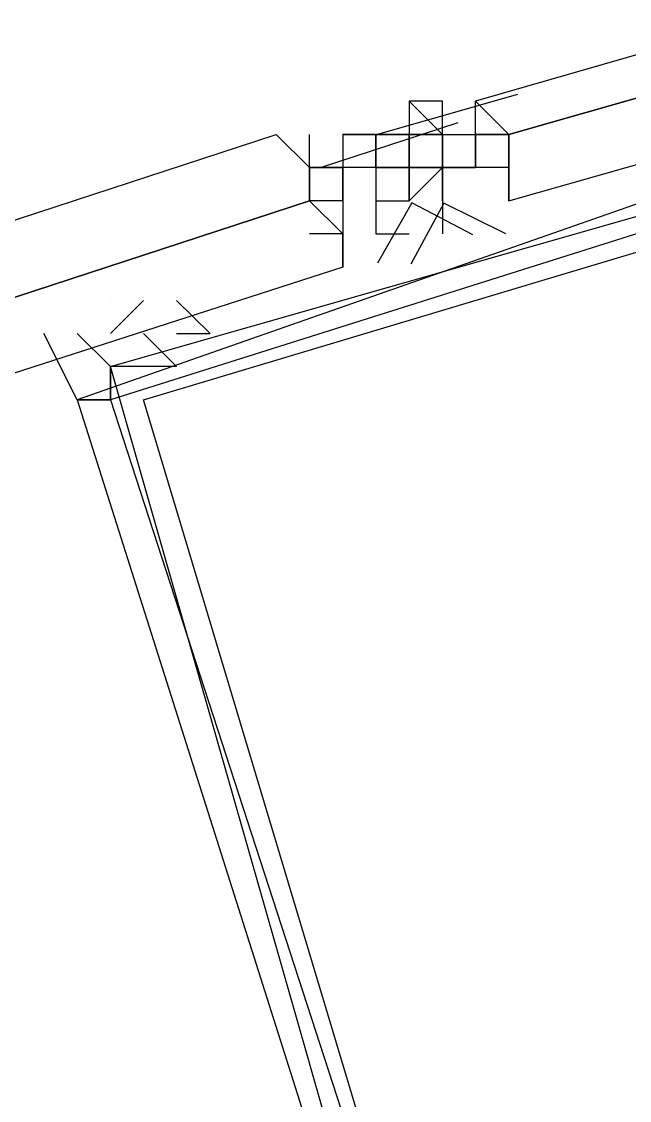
# Model space of a CAD drawing. Header units: feet. Extents: x -84 to 198, y -22 to 181.
# Drawn here: x 55.791 to 56.0351, y 149.003 to 149.4364 of the extents above; entities that cross this region are included whole.
import ezdxf

# ---------------------------------------------------------------- set-up
doc = ezdxf.new("R2010")
doc.units = ezdxf.units.FT
doc.layers.add('A-LINEA', color=7, linetype='CONTINUOUS')

msp = doc.modelspace()

# ---------------------------------------------------------------- linework, layer by layer
at = {"layer": 'A-LINEA'}
for p, q in [((55.9345, 149.3913), (55.9903, 149.4072)), ((55.9345, 149.3913), (55.9903, 149.4072)), ((55.9467, 149.4044), (55.9467, 149.4044)), ((55.9467, 149.4044), (55.9467, 149.4044)), ((55.9467, 149.4044), (55.9467, 149.4044)), ((55.9467, 149.4044), (55.9467, 149.3911)), ((55.96, 149.4044), (55.9467, 149.4044)), ((55.9467, 149.4044), (55.9467, 149.4044)), ((55.9467, 149.4044), (55.9467, 149.4044)), ((55.9467, 149.4044), (55.9467, 149.4044)), ((55.9467, 149.4044), (55.9467, 149.3911)), ((55.96, 149.4044), (55.9467, 149.4044)), ((55.96, 149.4044), (55.96, 149.4044)), ((55.96, 149.3911), (55.96, 149.4044)), ((55.96, 149.4044), (55.96, 149.4044)), ((55.96, 149.4044), (55.96, 149.4044)), ((55.96, 149.4044), (55.96, 149.4044)), ((55.96, 149.4044), (55.96, 149.4044)), ((55.96, 149.3911), (55.96, 149.4044)), ((55.96, 149.4044), (55.96, 149.4044)), ((55.96, 149.4044), (55.96, 149.4044)), ((55.96, 149.4044), (55.96, 149.4044)), ((55.9733, 149.4044), (55.9733, 149.4044)), ((55.9733, 149.4044), (55.9733, 149.4044)), ((55.9733, 149.4044), (55.9733, 149.4044)), ((55.9733, 149.4044), (55.9733, 149.4044)), ((55.9733, 149.4044), (55.9733, 149.4044)), ((55.9733, 149.4044), (55.9733, 149.4044)), ((55.9733, 149.4044), (55.9733, 149.4044)), ((55.9733, 149.4044), (55.9733, 149.4044)), ((55.9733, 149.3911), (55.9733, 149.4044)), ((55.9733, 149.4044), (55.9733, 149.4044)), ((55.9733, 149.4044), (55.9733, 149.4044)), ((55.9733, 149.3911), (55.9733, 149.4044)), ((55.9733, 149.3911), (55.9733, 149.4044)), ((55.9733, 149.4044), (55.9733, 149.4044)), ((55.9733, 149.4044), (55.9733, 149.4044)), ((55.9733, 149.4044), (55.9733, 149.4044)), ((55.9733, 149.4044), (55.9733, 149.4044)), ((55.9733, 149.4044), (55.9733, 149.4044)), ((55.9733, 149.4044), (55.9733, 149.4044)), ((55.9733, 149.4044), (55.9733, 149.4044)), ((55.9733, 149.4044), (55.9733, 149.4044)), ((55.9733, 149.4044), (55.9733, 149.4044)), ((55.9733, 149.4044), (55.9733, 149.4044)), ((55.9733, 149.4044), (55.9733, 149.4044)), ((55.9733, 149.4044), (55.9733, 149.4044)), ((55.9733, 149.4044), (55.9733, 149.4044)), ((55.9733, 149.4044), (55.9733, 149.4044)), ((55.9733, 149.4044), (55.9733, 149.4044)), ((55.9733, 149.3911), (55.9733, 149.4044)), ((55.9733, 149.4044), (55.9733, 149.4044)), ((55.9733, 149.4044), (55.9733, 149.4044)), ((55.9733, 149.3911), (55.9733, 149.4044)), ((55.9733, 149.3911), (55.9733, 149.4044)), ((55.9733, 149.4044), (55.9733, 149.4044)), ((55.9733, 149.4044), (55.9733, 149.4044)), ((55.9733, 149.4044), (55.9733, 149.4044)), ((55.9733, 149.4044), (55.9733, 149.4044)), ((55.9733, 149.4044), (55.9733, 149.4044)), ((55.9733, 149.4044), (55.9733, 149.4044)), ((55.9733, 149.4044), (55.9733, 149.4044)), ((55.9111, 149.3778), (55.9663, 149.3958)), ((55.9111, 149.3778), (55.9663, 149.3958)), ((55.9067, 149.3778), (55.9067, 149.3911)), ((55.9067, 149.3911), (55.9067, 149.3911)), ((55.9067, 149.3911), (55.9067, 149.3911)), ((55.9067, 149.3911), (55.9067, 149.3911)), ((55.9067, 149.3911), (55.9067, 149.3911)), ((55.9067, 149.3911), (55.9067, 149.3911)), ((55.9067, 149.3778), (55.9067, 149.3911)), ((55.9067, 149.3911), (55.9067, 149.3911)), ((55.9067, 149.3911), (55.9067, 149.3911)), ((55.9067, 149.3911), (55.9067, 149.3911)), ((55.9067, 149.3911), (55.9067, 149.3911)), ((55.9067, 149.3911), (55.9067, 149.3911)), ((55.92, 149.3911), (55.92, 149.3911)), ((55.92, 149.3911), (55.9333, 149.3911)), ((55.92, 149.3911), (55.92, 149.3911)), ((55.92, 149.3911), (55.92, 149.3911)), ((55.92, 149.3911), (55.92, 149.3911)), ((55.92, 149.3911), (55.92, 149.3778)), ((55.92, 149.3911), (55.92, 149.3911)), ((55.9333, 149.3911), (55.92, 149.3911)), ((55.9333, 149.3911), (55.92, 149.3911)), ((55.92, 149.3911), (55.92, 149.3911)), ((55.92, 149.3911), (55.9333, 149.3911)), ((55.92, 149.3911), (55.92, 149.3911)), ((55.92, 149.3911), (55.9333, 149.3911)), ((55.92, 149.3911), (55.92, 149.3911)), ((55.92, 149.3911), (55.9333, 149.3911)), ((55.92, 149.3911), (55.92, 149.3911)), ((55.92, 149.3911), (55.92, 149.3911)), ((55.92, 149.3911), (55.92, 149.3911)), ((55.92, 149.3911), (55.92, 149.3778)), ((55.92, 149.3911), (55.92, 149.3911)), ((55.9333, 149.3911), (55.92, 149.3911)), ((55.9333, 149.3911), (55.92, 149.3911)), ((55.92, 149.3911), (55.92, 149.3911)), ((55.92, 149.3911), (55.9333, 149.3911)), ((55.92, 149.3911), (55.92, 149.3911)), ((55.92, 149.3911), (55.9333, 149.3911)), ((55.9333, 149.3911), (55.9333, 149.3911)), ((55.9333, 149.3911), (55.9333, 149.3911)), ((55.9467, 149.3911), (55.9333, 149.3911)), ((55.9333, 149.3911), (55.9333, 149.3911)), ((55.9333, 149.3911), (55.9467, 149.3911)), ((55.9333, 149.3911), (55.9333, 149.3911)), ((55.9333, 149.3911), (55.9333, 149.3911)), ((55.9333, 149.3911), (55.9333, 149.3911)), ((55.9333, 149.3778), (55.9333, 149.3911)), ((55.9333, 149.3911), (55.9333, 149.3911)), ((55.9333, 149.3911), (55.9333, 149.3911)), ((55.9333, 149.3911), (55.9333, 149.3911)), ((55.9467, 149.3911), (55.9333, 149.3911)), ((55.9333, 149.3911), (55.9333, 149.3911)), ((55.9333, 149.3911), (55.9333, 149.3911)), ((55.9333, 149.3911), (55.9333, 149.3911)), ((55.9333, 149.3911), (55.9333, 149.3911)), ((55.9333, 149.3911), (55.9333, 149.3911)), ((55.9333, 149.3778), (55.9333, 149.3911)), ((55.9333, 149.3911), (55.9333, 149.3911)), ((55.9333, 149.3911), (55.9333, 149.3911)), ((55.9333, 149.3911), (55.9333, 149.3911)), ((55.9333, 149.3911), (55.9333, 149.3911)), ((55.9333, 149.3911), (55.9333, 149.3911)), ((55.9333, 149.3911), (55.9333, 149.3911)), ((55.9333, 149.3911), (55.9333, 149.3911)), ((55.9333, 149.3911), (55.9333, 149.3911)), ((55.9333, 149.3911), (55.9333, 149.3911)), ((55.9333, 149.3911), (55.9333, 149.3911)), ((55.9333, 149.3911), (55.9333, 149.3911)), ((55.9333, 149.3911), (55.9333, 149.3911)), ((55.9333, 149.3911), (55.9333, 149.3911)), ((55.9333, 149.3911), (55.9333, 149.3911)), ((55.9333, 149.3911), (55.9467, 149.3911)), ((55.9333, 149.3911), (55.9333, 149.3911)), ((55.9333, 149.3911), (55.9333, 149.3911)), ((55.9333, 149.3911), (55.9333, 149.3911)), ((55.9333, 149.3911), (55.9333, 149.3911)), ((55.9333, 149.3911), (55.9333, 149.3911)), ((55.9467, 149.3911), (55.9333, 149.3911)), ((55.9333, 149.3911), (55.9333, 149.3911)), ((55.9333, 149.3911), (55.9467, 149.3911)), ((55.9333, 149.3911), (55.9333, 149.3911)), ((55.9333, 149.3911), (55.9333, 149.3911)), ((55.9333, 149.3911), (55.9333, 149.3911)), ((55.9333, 149.3778), (55.9333, 149.3911)), ((55.9333, 149.3911), (55.9333, 149.3911)), ((55.9333, 149.3911), (55.9333, 149.3911)), ((55.9333, 149.3911), (55.9333, 149.3911)), ((55.9467, 149.3911), (55.9333, 149.3911)), ((55.9333, 149.3911), (55.9333, 149.3911)), ((55.9333, 149.3911), (55.9333, 149.3911)), ((55.9333, 149.3911), (55.9333, 149.3911)), ((55.9333, 149.3911), (55.9333, 149.3911)), ((55.9333, 149.3911), (55.9333, 149.3911)), ((55.9333, 149.3778), (55.9333, 149.3911)), ((55.9333, 149.3911), (55.9333, 149.3911)), ((55.9333, 149.3911), (55.9333, 149.3911)), ((55.9333, 149.3911), (55.9333, 149.3911)), ((55.9333, 149.3911), (55.9333, 149.3911)), ((55.9333, 149.3911), (55.9333, 149.3911)), ((55.9333, 149.3911), (55.9333, 149.3911)), ((55.9333, 149.3911), (55.9333, 149.3911)), ((55.9333, 149.3911), (55.9333, 149.3911)), ((55.9333, 149.3911), (55.9333, 149.3911)), ((55.9333, 149.3911), (55.9333, 149.3911)), ((55.9333, 149.3911), (55.9333, 149.3911)), ((55.9333, 149.3911), (55.9333, 149.3911)), ((55.9333, 149.3911), (55.9333, 149.3911)), ((55.9333, 149.3911), (55.9333, 149.3911)), ((55.9333, 149.3911), (55.9467, 149.3911)), ((55.9333, 149.3911), (55.9333, 149.3911)), ((55.9333, 149.3911), (55.9333, 149.3911)), ((55.9333, 149.3911), (55.9333, 149.3911)), ((55.9467, 149.3911), (55.9467, 149.3911)), ((55.9467, 149.3911), (55.9467, 149.3911)), ((55.9467, 149.3911), (55.9467, 149.3911)), ((55.9467, 149.3911), (55.96, 149.3911)), ((55.9467, 149.3911), (55.9467, 149.3911)), ((55.9467, 149.3911), (55.9467, 149.3911)), ((55.9467, 149.3911), (55.9467, 149.3911)), ((55.9467, 149.3911), (55.9467, 149.3911)), ((55.9467, 149.3911), (55.96, 149.3911)), ((55.9467, 149.3778), (55.9467, 149.3911)), ((55.9467, 149.3911), (55.9467, 149.3911)), ((55.9467, 149.3911), (55.9467, 149.3911)), ((55.9467, 149.3911), (55.9467, 149.3911)), ((55.9467, 149.3911), (55.9467, 149.3911)), ((55.9467, 149.3911), (55.9467, 149.3911)), ((55.9467, 149.3911), (55.9467, 149.3911)), ((55.9467, 149.3911), (55.9467, 149.3911)), ((55.9467, 149.3911), (55.9467, 149.3911)), ((55.9467, 149.3911), (55.9467, 149.3911)), ((55.9467, 149.3911), (55.9467, 149.3911)), ((55.9467, 149.3911), (55.9467, 149.3911)), ((55.9467, 149.3911), (55.9467, 149.3911)), ((55.9467, 149.3911), (55.9467, 149.3911)), ((55.9467, 149.3911), (55.9467, 149.3911)), ((55.96, 149.3911), (55.9467, 149.3911)), ((55.96, 149.3911), (55.9467, 149.3911)), ((55.9467, 149.3911), (55.9467, 149.3911)), ((55.9467, 149.3911), (55.9467, 149.3911)), ((55.9467, 149.3911), (55.9467, 149.3911)), ((55.9467, 149.3911), (55.9467, 149.3911)), ((55.9467, 149.3911), (55.9467, 149.3911)), ((55.9467, 149.3911), (55.9467, 149.3911)), ((55.9467, 149.3911), (55.9467, 149.3911)), ((55.9467, 149.3911), (55.9467, 149.3911)), ((55.9467, 149.3911), (55.9467, 149.3911)), ((55.9467, 149.3911), (55.9467, 149.3911)), ((55.9467, 149.3911), (55.9467, 149.3911)), ((55.9467, 149.3911), (55.9467, 149.3911)), ((55.9467, 149.3911), (55.9467, 149.3911)), ((55.9467, 149.3911), (55.9467, 149.3911)), ((55.9467, 149.3911), (55.9467, 149.3911)), ((55.9467, 149.3911), (55.9467, 149.3911)), ((55.9467, 149.3911), (55.9467, 149.3911)), ((55.9467, 149.3911), (55.9467, 149.3911)), ((55.9467, 149.3911), (55.9467, 149.3911)), ((55.9467, 149.3911), (55.9467, 149.3911)), ((55.9467, 149.3911), (55.9467, 149.3911)), ((55.9467, 149.3911), (55.9467, 149.3911)), ((55.9467, 149.3911), (55.9467, 149.3911)), ((55.9467, 149.3911), (55.9467, 149.3911)), ((55.9467, 149.3911), (55.9467, 149.3911)), ((55.9467, 149.3911), (55.9467, 149.3911)), ((55.9467, 149.3911), (55.9467, 149.3911)), ((55.9467, 149.3911), (55.9467, 149.3911)), ((55.9467, 149.3911), (55.96, 149.3911)), ((55.9467, 149.3911), (55.9467, 149.3911)), ((55.9467, 149.3911), (55.9467, 149.3911)), ((55.9467, 149.3911), (55.9467, 149.3911)), ((55.9467, 149.3911), (55.9467, 149.3911)), ((55.9467, 149.3911), (55.96, 149.3911)), ((55.9467, 149.3778), (55.9467, 149.3911)), ((55.9467, 149.3911), (55.9467, 149.3911)), ((55.9467, 149.3911), (55.9467, 149.3911)), ((55.9467, 149.3911), (55.9467, 149.3911)), ((55.9467, 149.3911), (55.9467, 149.3911)), ((55.9467, 149.3911), (55.9467, 149.3911)), ((55.9467, 149.3911), (55.9467, 149.3911)), ((55.9467, 149.3911), (55.9467, 149.3911)), ((55.9467, 149.3911), (55.9467, 149.3911)), ((55.9467, 149.3911), (55.9467, 149.3911)), ((55.9467, 149.3911), (55.9467, 149.3911)), ((55.9467, 149.3911), (55.9467, 149.3911)), ((55.9467, 149.3911), (55.9467, 149.3911)), ((55.9467, 149.3911), (55.9467, 149.3911)), ((55.9467, 149.3911), (55.9467, 149.3911)), ((55.96, 149.3911), (55.9467, 149.3911)), ((55.96, 149.3911), (55.9467, 149.3911)), ((55.9467, 149.3911), (55.9467, 149.3911)), ((55.9467, 149.3911), (55.9467, 149.3911)), ((55.9467, 149.3911), (55.9467, 149.3911)), ((55.9467, 149.3911), (55.9467, 149.3911)), ((55.9467, 149.3911), (55.9467, 149.3911)), ((55.9467, 149.3911), (55.9467, 149.3911)), ((55.9467, 149.3911), (55.9467, 149.3911)), ((55.9467, 149.3911), (55.9467, 149.3911)), ((55.9467, 149.3911), (55.9467, 149.3911)), ((55.9467, 149.3911), (55.9467, 149.3911)), ((55.9467, 149.3911), (55.9467, 149.3911)), ((55.9467, 149.3911), (55.9467, 149.3911)), ((55.9467, 149.3911), (55.9467, 149.3911)), ((55.9467, 149.3911), (55.9467, 149.3911)), ((55.9467, 149.3911), (55.9467, 149.3911)), ((55.9467, 149.3911), (55.9467, 149.3911)), ((55.9467, 149.3911), (55.9467, 149.3911)), ((55.9467, 149.3911), (55.9467, 149.3911)), ((55.9467, 149.3911), (55.9467, 149.3911)), ((55.9467, 149.3911), (55.9467, 149.3911)), ((55.9467, 149.3911), (55.9467, 149.3911)), ((55.9467, 149.3911), (55.9467, 149.3911)), ((55.9467, 149.3911), (55.9467, 149.3911)), ((55.9467, 149.3911), (55.9467, 149.3911)), ((55.9467, 149.3911), (55.9467, 149.3911)), ((55.96, 149.3911), (55.96, 149.3911)), ((55.96, 149.3778), (55.96, 149.3911)), ((55.96, 149.3911), (55.96, 149.3911)), ((55.96, 149.3778), (55.96, 149.3911)), ((55.96, 149.3911), (55.96, 149.3911)), ((55.96, 149.3911), (55.96, 149.3911)), ((55.96, 149.3911), (55.96, 149.3911)), ((55.96, 149.3911), (55.96, 149.3911)), ((55.96, 149.3911), (55.96, 149.3911)), ((55.96, 149.3911), (55.96, 149.3911)), ((55.96, 149.3778), (55.96, 149.3911)), ((55.96, 149.3911), (55.96, 149.3911)), ((55.96, 149.3911), (55.96, 149.3911)), ((55.96, 149.3911), (55.96, 149.3911)), ((55.96, 149.3911), (55.96, 149.3911)), ((55.96, 149.3911), (55.96, 149.3911)), ((55.96, 149.3911), (55.96, 149.3911)), ((55.96, 149.3911), (55.96, 149.3911)), ((55.96, 149.3911), (55.96, 149.3911)), ((55.96, 149.3911), (55.96, 149.3911)), ((55.96, 149.3911), (55.9733, 149.3911)), ((55.96, 149.3911), (55.9733, 149.3911)), ((55.96, 149.3911), (55.96, 149.3911)), ((55.96, 149.3911), (55.96, 149.3911)), ((55.96, 149.3911), (55.96, 149.3911)), ((55.96, 149.3911), (55.96, 149.3911)), ((55.96, 149.3911), (55.96, 149.3911)), ((55.96, 149.3911), (55.96, 149.3911)), ((55.96, 149.3911), (55.96, 149.3911)), ((55.96, 149.3911), (55.96, 149.3911)), ((55.96, 149.3911), (55.96, 149.3911)), ((55.96, 149.3911), (55.96, 149.3911)), ((55.96, 149.3911), (55.96, 149.3911)), ((55.96, 149.3911), (55.96, 149.3911)), ((55.96, 149.3778), (55.96, 149.3911)), ((55.96, 149.3911), (55.96, 149.3911)), ((55.96, 149.3778), (55.96, 149.3911)), ((55.96, 149.3911), (55.96, 149.3911)), ((55.96, 149.3911), (55.96, 149.3911)), ((55.96, 149.3911), (55.96, 149.3911)), ((55.96, 149.3911), (55.96, 149.3911)), ((55.96, 149.3911), (55.96, 149.3911)), ((55.96, 149.3911), (55.96, 149.3911)), ((55.96, 149.3778), (55.96, 149.3911)), ((55.96, 149.3911), (55.96, 149.3911)), ((55.96, 149.3911), (55.96, 149.3911)), ((55.96, 149.3911), (55.96, 149.3911)), ((55.96, 149.3911), (55.96, 149.3911)), ((55.96, 149.3911), (55.96, 149.3911)), ((55.96, 149.3911), (55.96, 149.3911)), ((55.96, 149.3911), (55.96, 149.3911)), ((55.96, 149.3911), (55.96, 149.3911)), ((55.96, 149.3911), (55.96, 149.3911)), ((55.96, 149.3911), (55.9733, 149.3911)), ((55.96, 149.3911), (55.9733, 149.3911)), ((55.96, 149.3911), (55.96, 149.3911)), ((55.96, 149.3911), (55.96, 149.3911)), ((55.96, 149.3911), (55.96, 149.3911)), ((55.96, 149.3911), (55.96, 149.3911)), ((55.96, 149.3911), (55.96, 149.3911)), ((55.96, 149.3911), (55.96, 149.3911)), ((55.96, 149.3911), (55.96, 149.3911)), ((55.96, 149.3911), (55.96, 149.3911)), ((55.96, 149.3911), (55.96, 149.3911)), ((55.96, 149.3911), (55.96, 149.3911)), ((55.96, 149.3911), (55.96, 149.3911)), ((55.9733, 149.3911), (55.9733, 149.3911)), ((55.9733, 149.3911), (55.9733, 149.3911)), ((55.9733, 149.3911), (55.9867, 149.3911)), ((55.9733, 149.3911), (55.9733, 149.3911)), ((55.9733, 149.3911), (55.9867, 149.3911)), ((55.9733, 149.3911), (55.9733, 149.3911)), ((55.9733, 149.3911), (55.9733, 149.3911)), ((55.9733, 149.3911), (55.9733, 149.3911)), ((55.9733, 149.3911), (55.9733, 149.3911)), ((55.9733, 149.3911), (55.9733, 149.3911)), ((55.9733, 149.3911), (55.9733, 149.3911)), ((55.9733, 149.3911), (55.9733, 149.3911)), ((55.9733, 149.3911), (55.9733, 149.3911)), ((55.9733, 149.3911), (55.9733, 149.3911)), ((55.9733, 149.3911), (55.9733, 149.3911)), ((55.9733, 149.3911), (55.9733, 149.3778)), ((55.9733, 149.3911), (55.9733, 149.3778)), ((55.9733, 149.3911), (55.9733, 149.3911)), ((55.9733, 149.3911), (55.9733, 149.3911)), ((55.9733, 149.3911), (55.9733, 149.3911)), ((55.9733, 149.3911), (55.9733, 149.3911)), ((55.9733, 149.3911), (55.9733, 149.3911)), ((55.9733, 149.3911), (55.9733, 149.3911)), ((55.9733, 149.3911), (55.9733, 149.3911)), ((55.9733, 149.3911), (55.9733, 149.3911)), ((55.9733, 149.3778), (55.9733, 149.3911)), ((55.9733, 149.3911), (55.9733, 149.3911)), ((55.9733, 149.3911), (55.9733, 149.3911)), ((55.9733, 149.3911), (55.9867, 149.3911)), ((55.9733, 149.3911), (55.9733, 149.3911)), ((55.9733, 149.3911), (55.9867, 149.3911)), ((55.9733, 149.3911), (55.9733, 149.3911)), ((55.9733, 149.3911), (55.9733, 149.3911)), ((55.9733, 149.3911), (55.9733, 149.3911)), ((55.9733, 149.3911), (55.9733, 149.3911)), ((55.9733, 149.3911), (55.9733, 149.3911)), ((55.9733, 149.3911), (55.9733, 149.3911)), ((55.9733, 149.3911), (55.9733, 149.3911)), ((55.9733, 149.3911), (55.9733, 149.3911)), ((55.9733, 149.3911), (55.9733, 149.3911)), ((55.9733, 149.3911), (55.9733, 149.3911)), ((55.9733, 149.3911), (55.9733, 149.3778)), ((55.9733, 149.3911), (55.9733, 149.3778)), ((55.9733, 149.3911), (55.9733, 149.3911)), ((55.9733, 149.3911), (55.9733, 149.3911)), ((55.9733, 149.3911), (55.9733, 149.3911)), ((55.9733, 149.3911), (55.9733, 149.3911)), ((55.9733, 149.3911), (55.9733, 149.3911)), ((55.9733, 149.3911), (55.9733, 149.3911)), ((55.9733, 149.3911), (55.9733, 149.3911)), ((55.9733, 149.3911), (55.9733, 149.3911)), ((55.9733, 149.3778), (55.9733, 149.3911)), ((55.9867, 149.3911), (55.9867, 149.3911)), ((55.9867, 149.3911), (55.9867, 149.3911)), ((55.9867, 149.3911), (55.9867, 149.3911)), ((55.9867, 149.3911), (55.9867, 149.3911)), ((55.9067, 149.3778), (55.9067, 149.3778)), ((55.9067, 149.3778), (55.9067, 149.3778)), ((55.9067, 149.3778), (55.9067, 149.3778)), ((55.9067, 149.3778), (55.92, 149.3778)), ((55.9067, 149.3778), (55.9067, 149.3778)), ((55.9067, 149.3778), (55.9067, 149.3778)), ((55.9067, 149.3778), (55.9067, 149.3778)), ((55.9067, 149.3778), (55.9067, 149.3778)), ((55.9067, 149.3778), (55.9067, 149.3778)), ((55.9067, 149.3778), (55.9067, 149.3778)), ((55.9067, 149.3778), (55.9067, 149.3778)), ((55.9067, 149.3778), (55.9067, 149.3778)), ((55.9067, 149.3778), (55.9067, 149.3778)), ((55.9067, 149.3778), (55.9067, 149.3778)), ((55.9067, 149.3778), (55.9067, 149.3778)), ((55.9067, 149.3778), (55.9067, 149.3778)), ((55.9067, 149.3778), (55.9067, 149.3778)), ((55.9067, 149.3778), (55.9067, 149.3778)), ((55.9067, 149.3778), (55.9067, 149.3778)), ((55.9067, 149.3778), (55.9067, 149.3778)), ((55.9067, 149.3778), (55.9067, 149.3778)), ((55.9067, 149.3778), (55.92, 149.3778)), ((55.9067, 149.3778), (55.9067, 149.3778)), ((55.9067, 149.3778), (55.9067, 149.3778)), ((55.9067, 149.3778), (55.9067, 149.3778)), ((55.9067, 149.3778), (55.9067, 149.3778)), ((55.9067, 149.3778), (55.9067, 149.3778)), ((55.9067, 149.3778), (55.9067, 149.3778)), ((55.9067, 149.3778), (55.9067, 149.3778)), ((55.9067, 149.3778), (55.9067, 149.3778)), ((55.9067, 149.3778), (55.9067, 149.3778)), ((55.9067, 149.3778), (55.9067, 149.3778)), ((55.9067, 149.3778), (55.9067, 149.3778)), ((55.9067, 149.3778), (55.9067, 149.3778)), ((55.9067, 149.3778), (55.9067, 149.3778)), ((55.9067, 149.3778), (55.9067, 149.3778)), ((55.92, 149.3778), (55.92, 149.3778)), ((55.92, 149.3778), (55.92, 149.3778)), ((55.92, 149.3778), (55.92, 149.3778)), ((55.92, 149.3778), (55.92, 149.3778)), ((55.9333, 149.3778), (55.92, 149.3778)), ((55.92, 149.3778), (55.92, 149.3778)), ((55.92, 149.3778), (55.92, 149.3778)), ((55.92, 149.3778), (55.92, 149.3778)), ((55.92, 149.3778), (55.92, 149.3778)), ((55.92, 149.3778), (55.92, 149.3778)), ((55.92, 149.3778), (55.92, 149.3778)), ((55.92, 149.3778), (55.92, 149.3778)), ((55.9333, 149.3778), (55.92, 149.3778)), ((55.92, 149.3778), (55.92, 149.3778)), ((55.92, 149.3778), (55.92, 149.3778)), ((55.92, 149.3778), (55.92, 149.3778)), ((55.9333, 149.3778), (55.92, 149.3778)), ((55.92, 149.3778), (55.92, 149.3778)), ((55.92, 149.3778), (55.92, 149.3778)), ((55.92, 149.3778), (55.92, 149.3778)), ((55.92, 149.3778), (55.92, 149.3778)), ((55.92, 149.3778), (55.92, 149.3778)), ((55.92, 149.3778), (55.92, 149.3778)), ((55.9333, 149.3778), (55.92, 149.3778)), ((55.92, 149.3778), (55.92, 149.3778)), ((55.92, 149.3778), (55.92, 149.3644)), ((55.92, 149.3778), (55.92, 149.3778)), ((55.92, 149.3778), (55.92, 149.3778)), ((55.92, 149.3778), (55.92, 149.3644)), ((55.92, 149.3778), (55.92, 149.3778)), ((55.92, 149.3778), (55.92, 149.3778)), ((55.92, 149.3644), (55.92, 149.3778)), ((55.92, 149.3778), (55.92, 149.3778)), ((55.92, 149.3778), (55.92, 149.3778)), ((55.92, 149.3778), (55.92, 149.3778)), ((55.92, 149.3778), (55.92, 149.3778)), ((55.9333, 149.3778), (55.92, 149.3778)), ((55.92, 149.3778), (55.92, 149.3778)), ((55.92, 149.3778), (55.92, 149.3778)), ((55.92, 149.3778), (55.92, 149.3778)), ((55.92, 149.3778), (55.92, 149.3778)), ((55.92, 149.3778), (55.92, 149.3778)), ((55.92, 149.3778), (55.92, 149.3778)), ((55.92, 149.3778), (55.92, 149.3778)), ((55.9333, 149.3778), (55.92, 149.3778)), ((55.92, 149.3778), (55.92, 149.3778)), ((55.92, 149.3778), (55.92, 149.3778)), ((55.92, 149.3778), (55.92, 149.3778)), ((55.9333, 149.3778), (55.92, 149.3778)), ((55.92, 149.3778), (55.92, 149.3778)), ((55.92, 149.3778), (55.92, 149.3778)), ((55.92, 149.3778), (55.92, 149.3778)), ((55.92, 149.3778), (55.92, 149.3778)), ((55.92, 149.3778), (55.92, 149.3778)), ((55.92, 149.3778), (55.92, 149.3778)), ((55.9333, 149.3778), (55.92, 149.3778)), ((55.92, 149.3778), (55.92, 149.3778)), ((55.92, 149.3778), (55.92, 149.3644)), ((55.92, 149.3778), (55.92, 149.3778)), ((55.92, 149.3778), (55.92, 149.3778)), ((55.92, 149.3778), (55.92, 149.3644)), ((55.92, 149.3778), (55.92, 149.3778)), ((55.92, 149.3778), (55.92, 149.3778)), ((55.92, 149.3644), (55.92, 149.3778)), ((55.9333, 149.3778), (55.9333, 149.3778)), ((55.9333, 149.3778), (55.9333, 149.3778)), ((55.9333, 149.3778), (55.9333, 149.3778)), ((55.9333, 149.3778), (55.9467, 149.3778)), ((55.9333, 149.3778), (55.9333, 149.3778)), ((55.9333, 149.3778), (55.9333, 149.3778)), ((55.9333, 149.3778), (55.9333, 149.3778)), ((55.9333, 149.3778), (55.9333, 149.3778)), ((55.9333, 149.3778), (55.9333, 149.3778)), ((55.9333, 149.3778), (55.9333, 149.3778)), ((55.9333, 149.3778), (55.9333, 149.3778)), ((55.9333, 149.3778), (55.9333, 149.3778)), ((55.9333, 149.3778), (55.9333, 149.3778)), ((55.9333, 149.3778), (55.9333, 149.3778)), ((55.9333, 149.3778), (55.9333, 149.3778)), ((55.9333, 149.3778), (55.9333, 149.3778)), ((55.9333, 149.3778), (55.9333, 149.3778)), ((55.9333, 149.3778), (55.9333, 149.3778)), ((55.9333, 149.3778), (55.9333, 149.3778)), ((55.9333, 149.3778), (55.9333, 149.3778)), ((55.9333, 149.3778), (55.9333, 149.3778)), ((55.9333, 149.3778), (55.9333, 149.3778)), ((55.9333, 149.3778), (55.9333, 149.3778)), ((55.9333, 149.3778), (55.9333, 149.3778)), ((55.9333, 149.3778), (55.9333, 149.3778)), ((55.9333, 149.3778), (55.9333, 149.3778)), ((55.9333, 149.3778), (55.9333, 149.3778)), ((55.9333, 149.3778), (55.9333, 149.3778)), ((55.9333, 149.3778), (55.9333, 149.3778)), ((55.9467, 149.3778), (55.9333, 149.3778)), ((55.9333, 149.3778), (55.9333, 149.3778)), ((55.9333, 149.3778), (55.9333, 149.3778)), ((55.9333, 149.3778), (55.9333, 149.3778)), ((55.9333, 149.3778), (55.9333, 149.3778)), ((55.9333, 149.3778), (55.9333, 149.3644)), ((55.9333, 149.3778), (55.9333, 149.3778)), ((55.9333, 149.3778), (55.9333, 149.3778)), ((55.9333, 149.3778), (55.9333, 149.3778)), ((55.9333, 149.3778), (55.9333, 149.3778)), ((55.9333, 149.3778), (55.9333, 149.3644)), ((55.9333, 149.3778), (55.9333, 149.3778)), ((55.9333, 149.3778), (55.9333, 149.3778)), ((55.9333, 149.3778), (55.9333, 149.3778)), ((55.9333, 149.3778), (55.9333, 149.3644)), ((55.9333, 149.3778), (55.9333, 149.3778)), ((55.9333, 149.3778), (55.9333, 149.3778)), ((55.9333, 149.3778), (55.9333, 149.3778)), ((55.9333, 149.3778), (55.9333, 149.3778)), ((55.9333, 149.3778), (55.9333, 149.3778)), ((55.9333, 149.3778), (55.9333, 149.3778)), ((55.9333, 149.3778), (55.9333, 149.3778)), ((55.9333, 149.3778), (55.9467, 149.3778)), ((55.9333, 149.3778), (55.9333, 149.3778)), ((55.9333, 149.3778), (55.9333, 149.3778)), ((55.9333, 149.3778), (55.9333, 149.3778)), ((55.9333, 149.3778), (55.9333, 149.3778)), ((55.9333, 149.3778), (55.9333, 149.3778)), ((55.9333, 149.3778), (55.9333, 149.3778)), ((55.9333, 149.3778), (55.9333, 149.3778)), ((55.9333, 149.3778), (55.9333, 149.3778)), ((55.9333, 149.3778), (55.9467, 149.3778)), ((55.9333, 149.3778), (55.9333, 149.3778)), ((55.9333, 149.3778), (55.9333, 149.3778)), ((55.9333, 149.3778), (55.9333, 149.3778)), ((55.9333, 149.3778), (55.9333, 149.3778)), ((55.9333, 149.3778), (55.9333, 149.3778)), ((55.9333, 149.3778), (55.9333, 149.3778)), ((55.9333, 149.3778), (55.9333, 149.3778)), ((55.9333, 149.3778), (55.9333, 149.3778)), ((55.9333, 149.3778), (55.9333, 149.3778)), ((55.9333, 149.3778), (55.9333, 149.3778)), ((55.9333, 149.3778), (55.9333, 149.3778)), ((55.9333, 149.3778), (55.9333, 149.3778)), ((55.9333, 149.3778), (55.9333, 149.3778)), ((55.9333, 149.3778), (55.9333, 149.3778)), ((55.9333, 149.3778), (55.9333, 149.3778)), ((55.9333, 149.3778), (55.9333, 149.3778)), ((55.9333, 149.3778), (55.9333, 149.3778)), ((55.9333, 149.3778), (55.9333, 149.3778)), ((55.9333, 149.3778), (55.9333, 149.3778)), ((55.9333, 149.3778), (55.9333, 149.3778)), ((55.9333, 149.3778), (55.9333, 149.3778)), ((55.9333, 149.3778), (55.9333, 149.3778)), ((55.9333, 149.3778), (55.9333, 149.3778)), ((55.9333, 149.3778), (55.9333, 149.3778)), ((55.9333, 149.3778), (55.9333, 149.3778)), ((55.9467, 149.3778), (55.9333, 149.3778)), ((55.9333, 149.3778), (55.9333, 149.3778)), ((55.9333, 149.3778), (55.9333, 149.3778)), ((55.9333, 149.3778), (55.9333, 149.3778)), ((55.9333, 149.3778), (55.9333, 149.3778)), ((55.9333, 149.3778), (55.9333, 149.3644)), ((55.9333, 149.3778), (55.9333, 149.3778)), ((55.9333, 149.3778), (55.9333, 149.3778)), ((55.9333, 149.3778), (55.9333, 149.3778)), ((55.9333, 149.3778), (55.9333, 149.3778)), ((55.9333, 149.3778), (55.9333, 149.3644)), ((55.9333, 149.3778), (55.9333, 149.3778)), ((55.9333, 149.3778), (55.9333, 149.3778)), ((55.9333, 149.3778), (55.9333, 149.3778)), ((55.9333, 149.3778), (55.9333, 149.3644)), ((55.9333, 149.3778), (55.9333, 149.3778)), ((55.9333, 149.3778), (55.9333, 149.3778)), ((55.9333, 149.3778), (55.9333, 149.3778)), ((55.9333, 149.3778), (55.9333, 149.3778)), ((55.9333, 149.3778), (55.9333, 149.3778)), ((55.9333, 149.3778), (55.9333, 149.3778)), ((55.9333, 149.3778), (55.9333, 149.3778)), ((55.9333, 149.3778), (55.9467, 149.3778)), ((55.9333, 149.3778), (55.9333, 149.3778)), ((55.9333, 149.3778), (55.9333, 149.3778)), ((55.9333, 149.3778), (55.9333, 149.3778)), ((55.9333, 149.3778), (55.9333, 149.3778)), ((55.9333, 149.3778), (55.9333, 149.3778)), ((55.9467, 149.3778), (55.9467, 149.3778)), ((55.9467, 149.3778), (55.9467, 149.3778)), ((55.9467, 149.3778), (55.9467, 149.3778)), ((55.9467, 149.3644), (55.9467, 149.3778)), ((55.9467, 149.3778), (55.9467, 149.3778)), ((55.9467, 149.3778), (55.9467, 149.3778)), ((55.9467, 149.3778), (55.9467, 149.3778)), ((55.9467, 149.3778), (55.9467, 149.3778)), ((55.9467, 149.3778), (55.9467, 149.3778)), ((55.9467, 149.3778), (55.9467, 149.3778)), ((55.9467, 149.3778), (55.9467, 149.3778)), ((55.9467, 149.3778), (55.9467, 149.3778)), ((55.9467, 149.3778), (55.9467, 149.3778)), ((55.9467, 149.3778), (55.9467, 149.3778)), ((55.9467, 149.3778), (55.9467, 149.3778)), ((55.9467, 149.3778), (55.9467, 149.3778)), ((55.9467, 149.3778), (55.9467, 149.3778)), ((55.9467, 149.3778), (55.9467, 149.3778)), ((55.9467, 149.3778), (55.9467, 149.3778)), ((55.9467, 149.3778), (55.9467, 149.3778)), ((55.9467, 149.3778), (55.9467, 149.3644)), ((55.9467, 149.3778), (55.9467, 149.3778)), ((55.9467, 149.3778), (55.9467, 149.3778)), ((55.9467, 149.3778), (55.9467, 149.3778)), ((55.96, 149.3778), (55.9467, 149.3778)), ((55.96, 149.3778), (55.9467, 149.3778)), ((55.9467, 149.3778), (55.9467, 149.3778)), ((55.96, 149.3778), (55.9467, 149.3778)), ((55.9467, 149.3778), (55.9467, 149.3778)), ((55.9467, 149.3778), (55.9467, 149.3778)), ((55.9467, 149.3778), (55.9467, 149.3778)), ((55.96, 149.3778), (55.9467, 149.3778)), ((55.9467, 149.3778), (55.9467, 149.3778)), ((55.9467, 149.3778), (55.9467, 149.3778)), ((55.9467, 149.3778), (55.9467, 149.3778)), ((55.96, 149.3778), (55.9467, 149.3778)), ((55.9467, 149.3778), (55.9467, 149.3778)), ((55.9467, 149.3778), (55.9467, 149.3778)), ((55.9467, 149.3778), (55.9467, 149.3778)), ((55.9467, 149.3778), (55.9467, 149.3778)), ((55.9467, 149.3778), (55.9467, 149.3778)), ((55.9467, 149.3778), (55.9467, 149.3778)), ((55.9467, 149.3778), (55.9467, 149.3778)), ((55.9467, 149.3778), (55.9467, 149.3778)), ((55.9467, 149.3778), (55.9467, 149.3778)), ((55.9467, 149.3778), (55.9467, 149.3778)), ((55.9467, 149.3778), (55.9467, 149.3778)), ((55.9467, 149.3778), (55.9467, 149.3778)), ((55.9467, 149.3778), (55.9467, 149.3778)), ((55.9467, 149.3778), (55.9467, 149.3778)), ((55.9467, 149.3778), (55.9467, 149.3778)), ((55.9467, 149.3778), (55.9467, 149.3778)), ((55.9467, 149.3778), (55.9467, 149.3778)), ((55.9467, 149.3644), (55.9467, 149.3778)), ((55.9467, 149.3778), (55.9467, 149.3778)), ((55.9467, 149.3778), (55.9467, 149.3778)), ((55.9467, 149.3778), (55.9467, 149.3778)), ((55.9467, 149.3778), (55.9467, 149.3778)), ((55.9467, 149.3778), (55.9467, 149.3778)), ((55.9467, 149.3778), (55.9467, 149.3778)), ((55.9467, 149.3778), (55.9467, 149.3778)), ((55.9467, 149.3778), (55.9467, 149.3778)), ((55.9467, 149.3778), (55.9467, 149.3778)), ((55.9467, 149.3778), (55.9467, 149.3778)), ((55.9467, 149.3778), (55.9467, 149.3778)), ((55.9467, 149.3778), (55.9467, 149.3778)), ((55.9467, 149.3778), (55.9467, 149.3778)), ((55.9467, 149.3778), (55.9467, 149.3778)), ((55.9467, 149.3778), (55.9467, 149.3778)), ((55.9467, 149.3778), (55.9467, 149.3778)), ((55.9467, 149.3778), (55.9467, 149.3644)), ((55.9467, 149.3778), (55.9467, 149.3778)), ((55.9467, 149.3778), (55.9467, 149.3778)), ((55.9467, 149.3778), (55.9467, 149.3778)), ((55.96, 149.3778), (55.9467, 149.3778)), ((55.96, 149.3778), (55.9467, 149.3778)), ((55.9467, 149.3778), (55.9467, 149.3778)), ((55.96, 149.3778), (55.9467, 149.3778)), ((55.9467, 149.3778), (55.9467, 149.3778)), ((55.9467, 149.3778), (55.9467, 149.3778)), ((55.9467, 149.3778), (55.9467, 149.3778)), ((55.96, 149.3778), (55.9467, 149.3778)), ((55.9467, 149.3778), (55.9467, 149.3778)), ((55.9467, 149.3778), (55.9467, 149.3778)), ((55.9467, 149.3778), (55.9467, 149.3778)), ((55.96, 149.3778), (55.9467, 149.3778)), ((55.9467, 149.3778), (55.9467, 149.3778)), ((55.9467, 149.3778), (55.9467, 149.3778)), ((55.9467, 149.3778), (55.9467, 149.3778)), ((55.9467, 149.3778), (55.9467, 149.3778)), ((55.9467, 149.3778), (55.9467, 149.3778)), ((55.9467, 149.3778), (55.9467, 149.3778)), ((55.9467, 149.3778), (55.9467, 149.3778)), ((55.9467, 149.3778), (55.9467, 149.3778)), ((55.9467, 149.3778), (55.9467, 149.3778)), ((55.9467, 149.3778), (55.9467, 149.3778)), ((55.9467, 149.3778), (55.9467, 149.3778)), ((55.9467, 149.3778), (55.9467, 149.3778)), ((55.9467, 149.3778), (55.9467, 149.3778)), ((55.9467, 149.3778), (55.9467, 149.3778)), ((55.96, 149.3778), (55.96, 149.3778)), ((55.96, 149.3778), (55.96, 149.3778)), ((55.96, 149.3778), (55.96, 149.3778)), ((55.96, 149.3778), (55.96, 149.3778)), ((55.96, 149.3778), (55.96, 149.3778)), ((55.9733, 149.3778), (55.96, 149.3778)), ((55.96, 149.3778), (55.9733, 149.3778)), ((55.96, 149.3778), (55.96, 149.3778)), ((55.96, 149.3778), (55.96, 149.3778)), ((55.96, 149.3778), (55.96, 149.3778)), ((55.96, 149.3778), (55.96, 149.3778)), ((55.96, 149.3778), (55.96, 149.3778)), ((55.96, 149.3778), (55.96, 149.3778)), ((55.96, 149.3778), (55.96, 149.3778)), ((55.96, 149.3778), (55.96, 149.3778)), ((55.96, 149.3778), (55.96, 149.3778)), ((55.96, 149.3778), (55.96, 149.3778)), ((55.96, 149.3778), (55.96, 149.3778)), ((55.96, 149.3778), (55.96, 149.3778)), ((55.96, 149.3644), (55.96, 149.3778)), ((55.96, 149.3778), (55.96, 149.3778)), ((55.96, 149.3778), (55.96, 149.3778)), ((55.96, 149.3778), (55.96, 149.3778)), ((55.96, 149.3778), (55.96, 149.3778)), ((55.96, 149.3778), (55.96, 149.3778)), ((55.96, 149.3778), (55.96, 149.3778)), ((55.96, 149.3778), (55.96, 149.3778)), ((55.96, 149.3778), (55.96, 149.3778)), ((55.96, 149.3778), (55.96, 149.3778)), ((55.96, 149.3778), (55.96, 149.3778)), ((55.96, 149.3778), (55.96, 149.3778)), ((55.96, 149.3778), (55.96, 149.3778)), ((55.96, 149.3778), (55.96, 149.3778)), ((55.96, 149.3778), (55.96, 149.3778)), ((55.96, 149.3778), (55.96, 149.3778)), ((55.96, 149.3778), (55.96, 149.3778)), ((55.9733, 149.3778), (55.96, 149.3778)), ((55.96, 149.3778), (55.9733, 149.3778)), ((55.96, 149.3778), (55.96, 149.3778)), ((55.96, 149.3778), (55.96, 149.3778)), ((55.96, 149.3778), (55.96, 149.3778)), ((55.96, 149.3778), (55.96, 149.3778)), ((55.96, 149.3778), (55.96, 149.3778)), ((55.96, 149.3778), (55.96, 149.3778)), ((55.96, 149.3778), (55.96, 149.3778)), ((55.96, 149.3778), (55.96, 149.3778)), ((55.96, 149.3778), (55.96, 149.3778)), ((55.96, 149.3778), (55.96, 149.3778)), ((55.96, 149.3778), (55.96, 149.3778)), ((55.96, 149.3778), (55.96, 149.3778)), ((55.96, 149.3644), (55.96, 149.3778)), ((55.96, 149.3778), (55.96, 149.3778)), ((55.96, 149.3778), (55.96, 149.3778)), ((55.96, 149.3778), (55.96, 149.3778)), ((55.96, 149.3778), (55.96, 149.3778)), ((55.96, 149.3778), (55.96, 149.3778)), ((55.96, 149.3778), (55.96, 149.3778)), ((55.96, 149.3778), (55.96, 149.3778)), ((55.96, 149.3778), (55.96, 149.3778)), ((55.96, 149.3778), (55.96, 149.3778)), ((55.96, 149.3778), (55.96, 149.3778)), ((55.96, 149.3778), (55.96, 149.3778)), ((55.9867, 149.3778), (55.9733, 149.3778)), ((55.9733, 149.3778), (55.9733, 149.3778)), ((55.9733, 149.3778), (55.9733, 149.3778)), ((55.9733, 149.3778), (55.9733, 149.3778)), ((55.9733, 149.3778), (55.9733, 149.3778)), ((55.9733, 149.3778), (55.9733, 149.3778)), ((55.9733, 149.3778), (55.9733, 149.3778)), ((55.9733, 149.3778), (55.9733, 149.3778)), ((55.9733, 149.3778), (55.9733, 149.3778)), ((55.9733, 149.3778), (55.9733, 149.3778)), ((55.9733, 149.3778), (55.9733, 149.3778)), ((55.9733, 149.3778), (55.9733, 149.3778)), ((55.9733, 149.3778), (55.9733, 149.3778)), ((55.9733, 149.3778), (55.9733, 149.3778)), ((55.9733, 149.3778), (55.9733, 149.3778)), ((55.9733, 149.3778), (55.9733, 149.3778)), ((55.9733, 149.3778), (55.9733, 149.3778)), ((55.9733, 149.3778), (55.9733, 149.3778)), ((55.9867, 149.3778), (55.9733, 149.3778)), ((55.9733, 149.3778), (55.9733, 149.3778)), ((55.9733, 149.3778), (55.9733, 149.3778)), ((55.9733, 149.3778), (55.9733, 149.3778)), ((55.9733, 149.3778), (55.9733, 149.3778)), ((55.9733, 149.3778), (55.9733, 149.3778)), ((55.9733, 149.3778), (55.9733, 149.3778)), ((55.9733, 149.3778), (55.9733, 149.3778)), ((55.9733, 149.3778), (55.9733, 149.3778)), ((55.9733, 149.3778), (55.9733, 149.3778)), ((55.9733, 149.3778), (55.9733, 149.3778)), ((55.9733, 149.3778), (55.9733, 149.3778)), ((55.9733, 149.3778), (55.9733, 149.3778)), ((55.9733, 149.3778), (55.9733, 149.3778)), ((55.9733, 149.3778), (55.9733, 149.3778)), ((55.9733, 149.3778), (55.9733, 149.3778)), ((55.9733, 149.3778), (55.9733, 149.3778)), ((55.9733, 149.3778), (55.9733, 149.3778)), ((55.9867, 149.3778), (55.9867, 149.3778)), ((55.9867, 149.3778), (55.9867, 149.3778)), ((55.9867, 149.3778), (55.9867, 149.3778)), ((55.9867, 149.3778), (55.9867, 149.3778)), ((55.9867, 149.3778), (55.9867, 149.3778)), ((55.9867, 149.3778), (55.9867, 149.3778)), ((55.9867, 149.3778), (55.9867, 149.3778)), ((55.9867, 149.3778), (55.9867, 149.3778)), ((55.9867, 149.3778), (55.9867, 149.3778)), ((55.9867, 149.3778), (55.9867, 149.3778)), ((55.9867, 149.3778), (55.9867, 149.3778)), ((55.9867, 149.3778), (55.9867, 149.3778)), ((55.9867, 149.3778), (55.9867, 149.3778)), ((55.9867, 149.3778), (55.9867, 149.3778)), ((55.92, 149.3644), (55.9067, 149.3644)), ((55.9067, 149.3644), (55.9067, 149.3644)), ((55.9067, 149.3644), (55.9067, 149.3644)), ((55.9067, 149.3644), (55.9067, 149.3644)), ((55.9067, 149.3644), (55.9067, 149.3644)), ((55.92, 149.3644), (55.9067, 149.3644)), ((55.9067, 149.3644), (55.9067, 149.3644)), ((55.9067, 149.3644), (55.9067, 149.3644)), ((55.9067, 149.3644), (55.9067, 149.3644)), ((55.92, 149.3644), (55.9067, 149.3644)), ((55.9067, 149.3644), (55.9067, 149.3644)), ((55.9067, 149.3644), (55.9067, 149.3644)), ((55.9067, 149.3644), (55.9067, 149.3644)), ((55.9067, 149.3644), (55.9067, 149.3644)), ((55.92, 149.3644), (55.9067, 149.3644)), ((55.9067, 149.3644), (55.9067, 149.3644)), ((55.9067, 149.3644), (55.9067, 149.3644)), ((55.9067, 149.3644), (55.9067, 149.3644)), ((55.92, 149.3644), (55.92, 149.3644)), ((55.92, 149.3644), (55.92, 149.3644)), ((55.92, 149.3644), (55.92, 149.3644)), ((55.92, 149.3644), (55.92, 149.3644)), ((55.92, 149.3644), (55.92, 149.3644)), ((55.92, 149.3644), (55.92, 149.3644)), ((55.92, 149.3644), (55.92, 149.3644)), ((55.92, 149.3644), (55.92, 149.3644)), ((55.92, 149.3644), (55.92, 149.3644)), ((55.92, 149.3644), (55.92, 149.3644)), ((55.92, 149.3644), (55.92, 149.3644)), ((55.92, 149.3644), (55.92, 149.3644)), ((55.92, 149.3644), (55.92, 149.3644)), ((55.92, 149.3644), (55.92, 149.3644)), ((55.92, 149.3644), (55.92, 149.3511)), ((55.92, 149.3644), (55.92, 149.3644)), ((55.92, 149.3644), (55.92, 149.3644)), ((55.92, 149.3644), (55.92, 149.3644)), ((55.92, 149.3644), (55.92, 149.3644)), ((55.92, 149.3644), (55.92, 149.3644)), ((55.92, 149.3644), (55.92, 149.3644)), ((55.92, 149.3644), (55.92, 149.3644)), ((55.92, 149.3644), (55.92, 149.3644)), ((55.92, 149.3644), (55.92, 149.3644)), ((55.92, 149.3644), (55.92, 149.3644)), ((55.92, 149.3644), (55.92, 149.3644)), ((55.92, 149.3644), (55.92, 149.3644)), ((55.92, 149.3644), (55.92, 149.3644)), ((55.92, 149.3644), (55.92, 149.3644)), ((55.92, 149.3644), (55.92, 149.3644)), ((55.92, 149.3644), (55.92, 149.3644)), ((55.92, 149.3644), (55.92, 149.3644)), ((55.92, 149.3644), (55.92, 149.3644)), ((55.92, 149.3644), (55.92, 149.3644)), ((55.92, 149.3644), (55.92, 149.3644)), ((55.92, 149.3644), (55.92, 149.3511)), ((55.92, 149.3644), (55.92, 149.3644)), ((55.92, 149.3644), (55.92, 149.3644)), ((55.92, 149.3644), (55.92, 149.3644)), ((55.92, 149.3644), (55.92, 149.3644)), ((55.92, 149.3644), (55.92, 149.3644)), ((55.92, 149.3644), (55.92, 149.3644)), ((55.9333, 149.3644), (55.9333, 149.3644)), ((55.9333, 149.3644), (55.9333, 149.3644)), ((55.9333, 149.3644), (55.9333, 149.3644)), ((55.9333, 149.3644), (55.9333, 149.3644)), ((55.9333, 149.3644), (55.9333, 149.3644)), ((55.9333, 149.3644), (55.9467, 149.3644)), ((55.9333, 149.3644), (55.9333, 149.3644)), ((55.9333, 149.3644), (55.9333, 149.3644)), ((55.9333, 149.3644), (55.9333, 149.3644)), ((55.9333, 149.3644), (55.9333, 149.3644)), ((55.9333, 149.3644), (55.9333, 149.3644)), ((55.9333, 149.3644), (55.9333, 149.3644)), ((55.9333, 149.3644), (55.9333, 149.3644)), ((55.9333, 149.3644), (55.9467, 149.3644)), ((55.9333, 149.3644), (55.9333, 149.3644)), ((55.9333, 149.3644), (55.9333, 149.3511)), ((55.9333, 149.3644), (55.9333, 149.3644)), ((55.9333, 149.3644), (55.9333, 149.3644)), ((55.9333, 149.3644), (55.9333, 149.3644)), ((55.9333, 149.3644), (55.9333, 149.3644)), ((55.9333, 149.3644), (55.9333, 149.3644)), ((55.9333, 149.3644), (55.9333, 149.3644)), ((55.9333, 149.3644), (55.9333, 149.3644)), ((55.9333, 149.3644), (55.9333, 149.3644)), ((55.9333, 149.3644), (55.9467, 149.3644)), ((55.9333, 149.3644), (55.9333, 149.3644)), ((55.9333, 149.3644), (55.9333, 149.3644)), ((55.9333, 149.3644), (55.9333, 149.3644)), ((55.9333, 149.3644), (55.9333, 149.3644)), ((55.9333, 149.3644), (55.9333, 149.3644)), ((55.9333, 149.3644), (55.9333, 149.3644)), ((55.9333, 149.3644), (55.9333, 149.3644)), ((55.9333, 149.3644), (55.9467, 149.3644)), ((55.9333, 149.3644), (55.9333, 149.3644)), ((55.9333, 149.3644), (55.9333, 149.3511)), ((55.9333, 149.3644), (55.9333, 149.3644)), ((55.9333, 149.3644), (55.9333, 149.3644)), ((55.9333, 149.3644), (55.9333, 149.3644)), ((55.9467, 149.3644), (55.9467, 149.3644)), ((55.9467, 149.3644), (55.9467, 149.3644)), ((55.9467, 149.3644), (55.9467, 149.3644)), ((55.9467, 149.3644), (55.9467, 149.3644)), ((55.9467, 149.3644), (55.9467, 149.3644)), ((55.9467, 149.3644), (55.9467, 149.3644)), ((55.9467, 149.3644), (55.9467, 149.3644)), ((55.9467, 149.3644), (55.9467, 149.3644)), ((55.9467, 149.3644), (55.9467, 149.3644)), ((55.9467, 149.3644), (55.9467, 149.3644)), ((55.9467, 149.3644), (55.9467, 149.3644)), ((55.9467, 149.3644), (55.9467, 149.3644)), ((55.9467, 149.3644), (55.9467, 149.3644)), ((55.9467, 149.3644), (55.9467, 149.3644)), ((55.96, 149.3644), (55.96, 149.3644)), ((55.96, 149.3644), (55.96, 149.3644)), ((55.96, 149.3644), (55.96, 149.3644)), ((55.96, 149.3644), (55.96, 149.3644)), ((55.96, 149.3644), (55.96, 149.3644)), ((55.96, 149.3644), (55.96, 149.3644)), ((55.96, 149.3644), (55.96, 149.3644)), ((55.96, 149.3644), (55.96, 149.3644)), ((55.96, 149.3644), (55.96, 149.3644)), ((55.96, 149.3644), (55.96, 149.3644)), ((55.96, 149.3644), (55.96, 149.3644)), ((55.96, 149.3644), (55.96, 149.3644)), ((55.96, 149.3644), (55.96, 149.3644)), ((55.96, 149.3644), (55.96, 149.3644)), ((55.96, 149.3644), (55.96, 149.3644)), ((55.96, 149.3644), (55.96, 149.3644)), ((55.96, 149.3644), (55.96, 149.3644)), ((55.96, 149.3644), (55.96, 149.3644)), ((55.96, 149.3644), (55.96, 149.3644)), ((55.96, 149.3644), (55.96, 149.3644)), ((55.96, 149.3644), (55.96, 149.3644)), ((55.96, 149.3644), (55.96, 149.3644)), ((55.9867, 149.3644), (55.9867, 149.3644)), ((55.9867, 149.3644), (55.9867, 149.3644)), ((55.9867, 149.3644), (55.9867, 149.3644)), ((55.9867, 149.3644), (55.9867, 149.3644)), ((55.9867, 149.3644), (55.9867, 149.3644)), ((55.9867, 149.3644), (55.9867, 149.3644)), ((55.9867, 149.3644), (55.9867, 149.3644)), ((55.9867, 149.3644), (55.9867, 149.3644)), ((55.9867, 149.3644), (55.9867, 149.3644)), ((55.9867, 149.3644), (55.9867, 149.3644)), ((55.9867, 149.3644), (55.9867, 149.3644)), ((55.9867, 149.3644), (55.9867, 149.3644)), ((55.92, 149.3511), (55.9067, 149.3511)), ((55.92, 149.3511), (55.9067, 149.3511)), ((55.92, 149.3511), (55.92, 149.3511)), ((55.92, 149.3511), (55.92, 149.3511)), ((55.92, 149.3511), (55.92, 149.3511)), ((55.92, 149.3511), (55.92, 149.3511)), ((55.92, 149.3511), (55.92, 149.3511)), ((55.92, 149.3511), (55.92, 149.3511)), ((55.92, 149.3511), (55.92, 149.3511)), ((55.92, 149.3511), (55.92, 149.3511)), ((55.92, 149.3511), (55.92, 149.3511)), ((55.92, 149.3511), (55.92, 149.3511)), ((55.92, 149.3511), (55.92, 149.3511)), ((55.92, 149.3511), (55.92, 149.3511)), ((55.92, 149.3511), (55.92, 149.3511)), ((55.92, 149.3511), (55.92, 149.3511)), ((55.92, 149.3511), (55.92, 149.3511)), ((55.92, 149.3511), (55.92, 149.3511)), ((55.92, 149.3511), (55.92, 149.3511)), ((55.92, 149.3511), (55.92, 149.3511)), ((55.92, 149.3511), (55.92, 149.3511)), ((55.92, 149.3511), (55.92, 149.3511)), ((55.92, 149.3511), (55.92, 149.3511)), ((55.92, 149.3511), (55.92, 149.3511)), ((55.92, 149.3511), (55.92, 149.3511)), ((55.92, 149.3511), (55.92, 149.3511)), ((55.9333, 149.3511), (55.9333, 149.3511)), ((55.9333, 149.3511), (55.9333, 149.3511)), ((55.92, 149.3378), (55.92, 149.3378)), ((55.92, 149.3378), (55.92, 149.3378)), ((55.84, 149.3244), (55.8267, 149.3111)), ((55.8267, 149.3244), (55.8267, 149.3244)), ((55.84, 149.3244), (55.8267, 149.3111)), ((55.8267, 149.3244), (55.8267, 149.3244)), ((55.8267, 149.3111), (55.8267, 149.3111)), ((55.8267, 149.3111), (55.8267, 149.3111))]:
    msp.add_line(p, q, dxfattribs=at)
for points in [[(59.7733, 150.4978), (55.9733, 149.4044), (55.9867, 149.3911), (59.7733, 150.4711), (59.7733, 150.4844), (59.7733, 150.4978)], [(59.7733, 150.4978), (55.9733, 149.4044), (55.9867, 149.3911), (59.7733, 150.4711), (59.7733, 150.4844), (59.7733, 150.4978)], [(59.7733, 150.4711), (55.9867, 149.3911), (55.9867, 149.3778), (55.9867, 149.3644), (59.7867, 150.4444), (59.7867, 150.4578), (59.7733, 150.4711)], [(59.7733, 150.4711), (55.9867, 149.3911), (55.9867, 149.3778), (55.9867, 149.3644), (59.7867, 150.4444), (59.7867, 150.4578), (59.7733, 150.4711)], [(55.9467, 149.4044), (55.96, 149.3911), (55.96, 149.3778), (55.96, 149.3644), (55.96, 149.3511)], [(55.9467, 149.4044), (55.96, 149.3911), (55.96, 149.3778), (55.96, 149.3644), (55.96, 149.3511)], [(55.9867, 149.3644), (55.9867, 149.3778), (55.9867, 149.3911), (55.9733, 149.3911), (55.9733, 149.4044)], [(55.9867, 149.3644), (55.9867, 149.3778), (55.9867, 149.3911), (55.9733, 149.3911), (55.9733, 149.4044)], [(52.1467, 148.1644), (55.8933, 149.3911), (55.9067, 149.3778), (55.9067, 149.3644), (52.16, 148.1378), (52.1467, 148.1511), (52.1467, 148.1644)], [(52.1467, 148.1644), (55.8933, 149.3911), (55.9067, 149.3778), (55.9067, 149.3644), (52.16, 148.1378), (52.1467, 148.1511), (52.1467, 148.1644)], [(55.92, 149.3378), (55.92, 149.3511), (55.9067, 149.3644), (55.9067, 149.3778), (55.8933, 149.3911)], [(55.92, 149.3378), (55.92, 149.3511), (55.9067, 149.3644), (55.9067, 149.3778), (55.8933, 149.3911)], [(55.92, 149.3911), (55.92, 149.3778), (55.9067, 149.3778)], [(55.92, 149.3778), (55.9067, 149.3778), (55.9067, 149.3911)], [(55.92, 149.3911), (55.92, 149.3778), (55.9067, 149.3778)], [(55.92, 149.3778), (55.9067, 149.3778), (55.9067, 149.3911)], [(55.9333, 149.3778), (55.9333, 149.3911), (55.9467, 149.3911)], [(55.9333, 149.3911), (55.9333, 149.3778), (55.9333, 149.3644), (55.9333, 149.3511), (55.9467, 149.3511)], [(55.9333, 149.3778), (55.9333, 149.3911), (55.9467, 149.3911)], [(55.9333, 149.3911), (55.9333, 149.3778), (55.9333, 149.3644), (55.9333, 149.3511), (55.9467, 149.3511)], [(55.9467, 149.3778), (55.9467, 149.3778), (55.9467, 149.3911)], [(55.96, 149.3911), (55.9467, 149.3911), (55.9467, 149.3778)], [(55.9467, 149.3778), (55.9467, 149.3778), (55.9467, 149.3778), (55.9467, 149.3911), (55.9467, 149.3911), (55.9467, 149.3911)], [(55.9467, 149.3778), (55.9467, 149.3778), (55.9467, 149.3911)], [(55.96, 149.3911), (55.9467, 149.3911), (55.9467, 149.3778)], [(55.9467, 149.3778), (55.9467, 149.3778), (55.9467, 149.3778), (55.9467, 149.3911), (55.9467, 149.3911), (55.9467, 149.3911)], [(55.9867, 148.7378), (56.2667, 148.8178), (56.08, 149.3778), (55.8133, 149.2844), (55.9867, 148.7378)], [(55.9867, 148.7378), (56.2667, 148.8178), (56.08, 149.3778), (55.8133, 149.2844), (55.9867, 148.7378)], [(56.2667, 148.8178), (55.9867, 148.7378), (55.8267, 149.2978), (56.1067, 149.3778), (56.2667, 148.8178)], [(56.2667, 148.8178), (55.9867, 148.7378), (55.8267, 149.2978), (56.1067, 149.3778), (56.2667, 148.8178)], [(55.9467, 149.3778), (55.96, 149.3778), (55.9467, 149.3644)], [(55.9467, 149.3778), (55.96, 149.3778), (55.9467, 149.3644)], [(52.16, 148.1378), (55.9067, 149.3644), (55.92, 149.3511), (55.92, 149.3378), (52.16, 148.1244), (52.16, 148.1378)], [(52.16, 148.1378), (55.9067, 149.3644), (55.92, 149.3511), (55.92, 149.3378), (52.16, 148.1244), (52.16, 148.1378)], [(56, 148.7511), (56.2533, 148.8311), (56.08, 149.3644), (55.8267, 149.2844), (56, 148.7511)], [(56, 148.7511), (56.2533, 148.8311), (56.08, 149.3644), (55.8267, 149.2844), (56, 148.7511)], [(56.2533, 148.8311), (56, 148.7511), (55.84, 149.2844), (56.1067, 149.3644), (56.2533, 148.8311)], [(56.2533, 148.8311), (56, 148.7511), (55.84, 149.2844), (56.1067, 149.3644), (56.2533, 148.8311)], [(55.9723, 149.3507), (55.9477, 149.3636), (55.934, 149.3394)], [(55.9723, 149.3507), (55.9477, 149.3636), (55.934, 149.3394)], [(55.9855, 149.3511), (55.9606, 149.3635), (55.9474, 149.339)], [(55.9855, 149.3511), (55.9606, 149.3635), (55.9474, 149.339)], [(55.8267, 149.3244), (55.8267, 149.3244), (55.8267, 149.3244)], [(55.8267, 149.3244), (55.8267, 149.3244), (55.8267, 149.3244)], [(55.84, 149.3244), (55.84, 149.3244), (55.84, 149.3244)], [(55.84, 149.3244), (55.84, 149.3244), (55.84, 149.3244)], [(55.8533, 149.3111), (55.8667, 149.3111), (55.8667, 149.3111), (55.8533, 149.3244), (55.8533, 149.3244), (55.8533, 149.3244), (55.8533, 149.3244)], [(55.8533, 149.3111), (55.8667, 149.3111), (55.8667, 149.3111), (55.8533, 149.3244), (55.8533, 149.3244), (55.8533, 149.3244), (55.8533, 149.3244)], [(55.84, 149.3111), (55.84, 149.3111), (55.8533, 149.2978), (55.8533, 149.2978), (55.8267, 149.2978), (55.8267, 149.2978), (55.8267, 149.2844), (55.8267, 149.2844), (55.8267, 149.2844), (55.8267, 149.2844), (55.8267, 149.2844), (55.8133, 149.2844), (55.8133, 149.2844), (55.8267, 149.2844), (55.8133, 149.2844), (55.8133, 149.2844), (55.8133, 149.2844), (55.8133, 149.2844), (55.8, 149.3111), (55.8, 149.3111), (55.8, 149.3111)], [(55.84, 149.3111), (55.84, 149.3111), (55.8533, 149.2978), (55.8533, 149.2978), (55.8267, 149.2978), (55.8267, 149.2978), (55.8267, 149.2844), (55.8267, 149.2844), (55.8267, 149.2844), (55.8267, 149.2844), (55.8267, 149.2844), (55.8133, 149.2844), (55.8133, 149.2844), (55.8267, 149.2844), (55.8133, 149.2844), (55.8133, 149.2844), (55.8133, 149.2844), (55.8133, 149.2844), (55.8, 149.3111), (55.8, 149.3111), (55.8, 149.3111)], [(55.84, 149.2978), (55.84, 149.2978), (55.84, 149.2978), (55.84, 149.2978), (55.84, 149.2978), (55.84, 149.2978), (55.84, 149.2978), (55.8267, 149.2978), (55.8267, 149.2978), (55.8133, 149.3111), (55.8133, 149.3111)], [(55.8133, 149.3111), (55.8133, 149.3111), (55.8133, 149.3111)], [(55.84, 149.2978), (55.84, 149.2978), (55.84, 149.2978), (55.84, 149.2978), (55.84, 149.2978), (55.84, 149.2978), (55.84, 149.2978), (55.8267, 149.2978), (55.8267, 149.2978), (55.8133, 149.3111), (55.8133, 149.3111)], [(55.8133, 149.3111), (55.8133, 149.3111), (55.8133, 149.3111)], [(55.8267, 149.2844), (55.8267, 149.2844), (55.8267, 149.2844), (55.8267, 149.2844), (55.8267, 149.2978)], [(55.8267, 149.2844), (55.8267, 149.2844), (55.8267, 149.2844), (55.8267, 149.2844), (55.8267, 149.2978)], [(55.8533, 149.2978), (55.84, 149.2978), (55.84, 149.2978), (55.84, 149.2978), (55.84, 149.2978)], [(55.8533, 149.2978), (55.84, 149.2978), (55.84, 149.2978), (55.84, 149.2978), (55.84, 149.2978)], [(55.8533, 149.2978), (55.8533, 149.2978), (55.8533, 149.2978), (55.8533, 149.2978), (55.8533, 149.2978), (55.8533, 149.2978)], [(55.8533, 149.2978), (55.8533, 149.2978), (55.8533, 149.2978), (55.8533, 149.2978), (55.8533, 149.2978), (55.8533, 149.2978)]]:
    msp.add_lwpolyline(points, dxfattribs=at)

doc.saveas('drawing.dxf')
